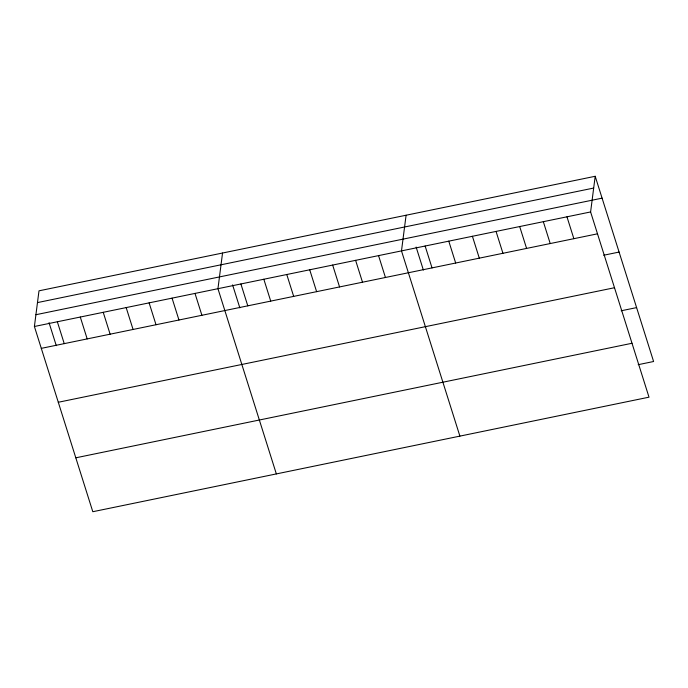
<?xml version="1.0" encoding="UTF-8"?>
<svg xmlns="http://www.w3.org/2000/svg" width="688" height="688" viewBox="0 0 688 688"><rect width="100%" height="100%" fill="white"/><g stroke="black" fill="none" stroke-linecap="round" stroke-linejoin="round"><path stroke-width="1.03" d="M595.197 176.283L590.605 211.947L649.008 397.174L92.803 511.717L34.4 326.49L38.992 290.826L595.197 176.283L653.6 361.51L638.18 364.683M222.542 253.029L217.95 288.693L276.352 473.92M406.092 215.224L401.491 250.896L459.894 436.123M37.479 302.591L593.684 188.056M35.914 314.717L602.095 198.153M34.4 326.49L590.605 211.947M41.297 348.36L597.502 233.817M603.677 255.239L619.088 252.066M58.291 402.265L614.496 287.73M621.187 310.778L636.606 307.605M75.809 457.812L632.005 343.269M566.964 216.815L573.861 238.684M543.331 221.682L550.219 243.552M519.689 226.55L526.587 248.42M496.048 231.417L502.945 253.296M472.415 236.285L479.304 258.163M448.774 241.153L455.671 263.031M425.132 246.029L432.03 267.899M416.128 247.078L423.369 270.04M378.555 255.618L385.443 277.488M355.61 260.339L362.507 282.218M332.665 265.069L339.562 286.939M309.72 269.791L316.618 291.66M286.776 274.521L293.673 296.39M263.831 279.242L270.728 301.112M240.895 283.963L247.783 305.833M232.587 284.884L239.828 307.837M195.005 293.415L201.902 315.285M172.06 298.145L178.957 320.015M149.115 302.866L156.013 324.736M126.171 307.588L133.068 329.457M103.234 312.318L110.123 334.187M80.29 317.039L87.187 338.909M57.345 321.769L64.242 343.639M49.037 322.681L56.278 345.643"/></g></svg>
